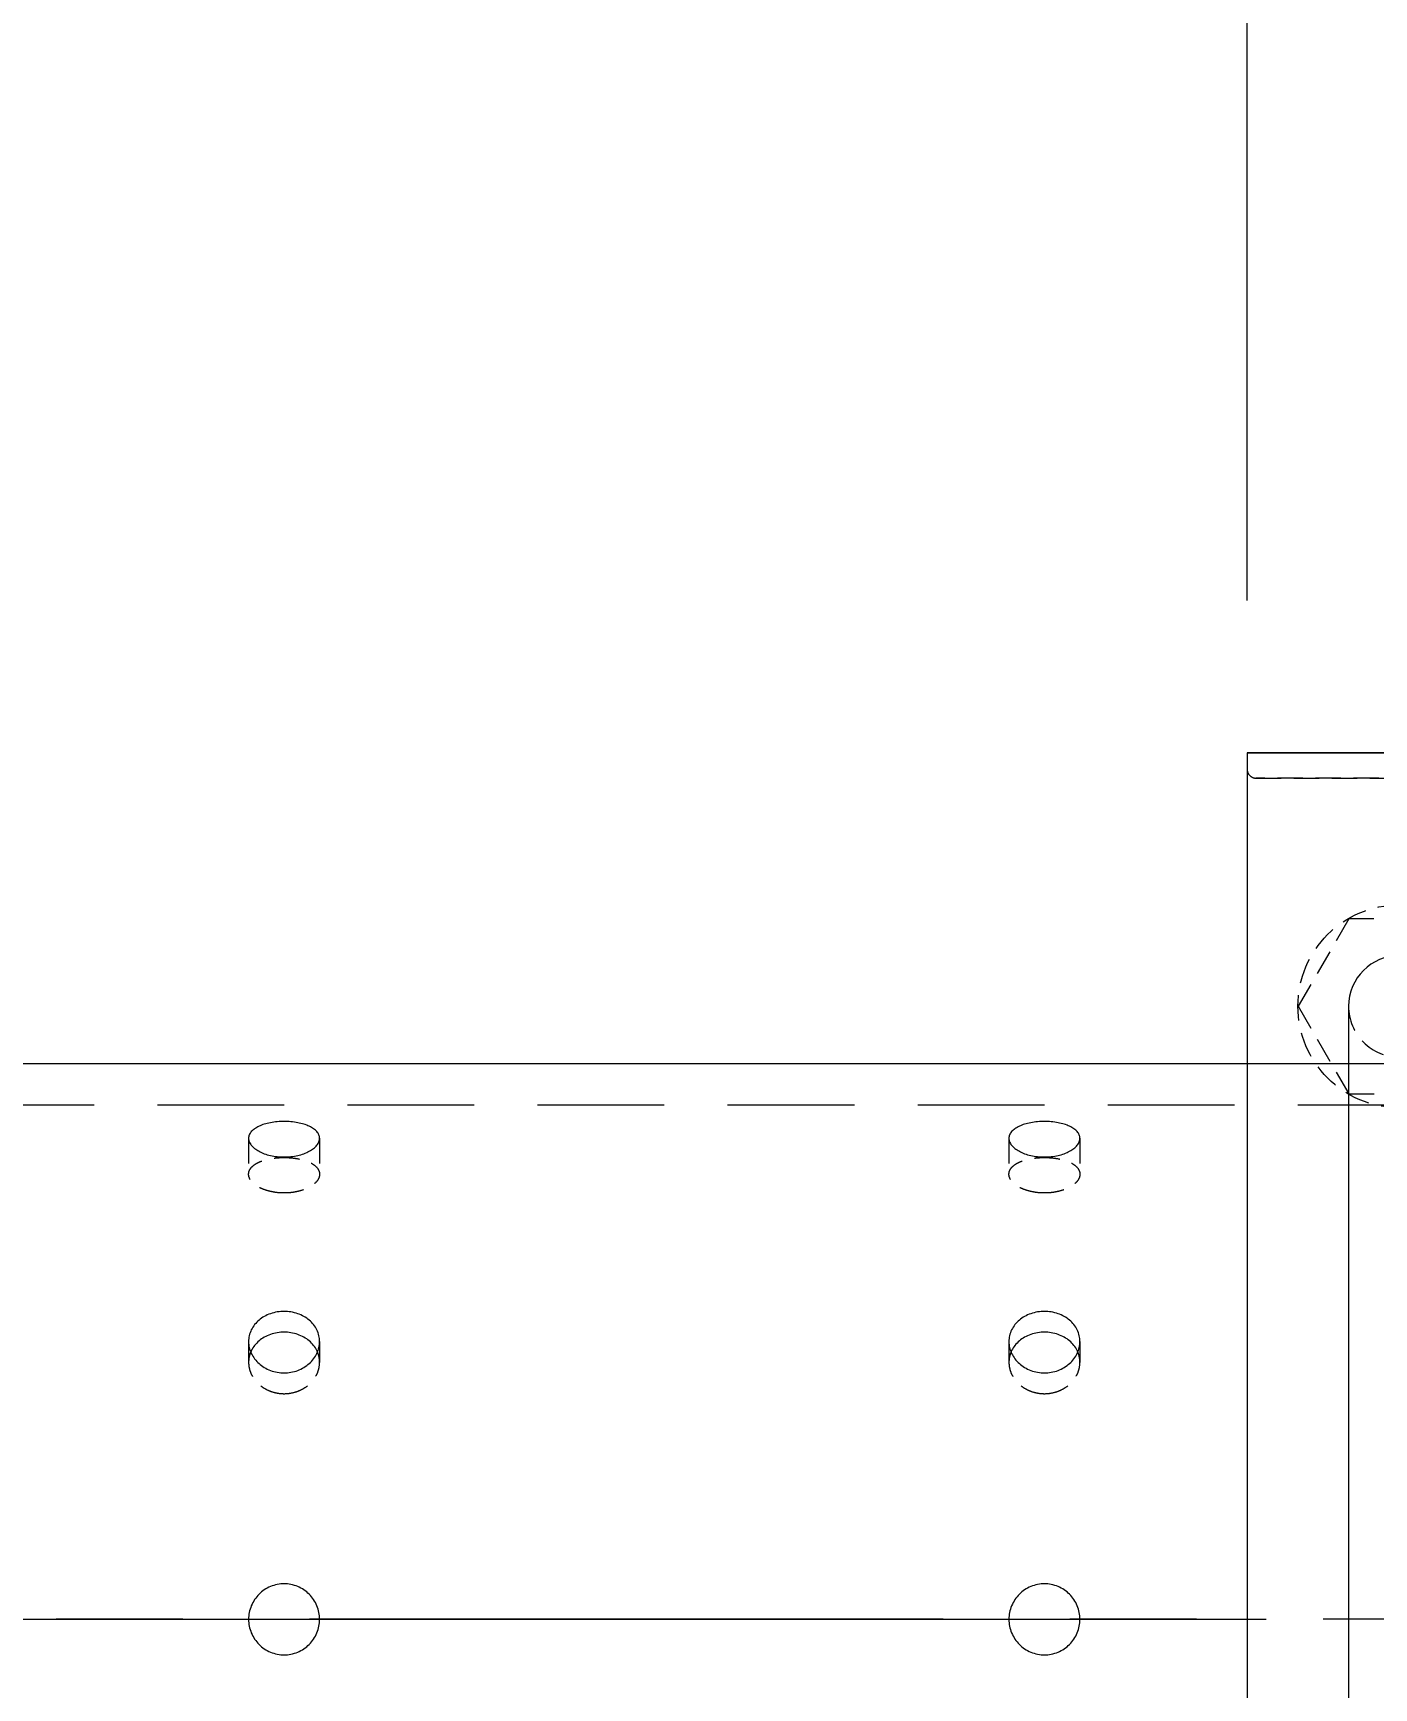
# Model space of a CAD drawing. Header units: millimetres. Extents: x -46397 to 283259, y -8690 to 23983.
# Drawn here: x 123142.1 to 123406.6, y 286.1 to 612.5 of the extents above; entities that cross this region are included whole.
import ezdxf

# ---------------------------------------------------------------- set-up
doc = ezdxf.new("R2010")
doc.units = ezdxf.units.MM
doc.linetypes.add('CENTER', pattern=[2, 1.25, -0.25, 0.25, -0.25])
doc.linetypes.add('HIDDENX2', pattern=[0.75, 0.5, -0.25])
doc.layers.get('Defpoints').update_dxf_attribs({"lineweight": 0})
doc.layers.add('DUONGTAM', color=1, linetype='CENTER', lineweight=0)
doc.layers.add('PHANTOM 2', color=8, linetype='Continuous', lineweight=0)
doc.layers.add('flashshoot', color=7, linetype='Continuous')
doc.styles.add('GHI CHÚ 1', font='isocp_IV25.ttf', dxfattribs={"width": 0.8})
doc.dimstyles.new('1-30SCALE', dxfattribs={"dimtxt": 75, "dimasz": 75, "dimexe": 37.5, "dimexo": 30, "dimgap": 30, "dimtad": 1, "dimtoh": 1, "dimdec": 0, "dimdsep": 46, "dimtxsty": 'GHI CHÚ 1', "dimcen": 0.09, "dimclrd": 256, "dimclre": 256, "dimclrt": 2, "dimadec": 0, "dimazin": 0, "dimtfac": 1, "dimtdec": 0, "dimtofl": 0, "dimtmove": 0, "dimatfit": 3, "dimfxl": 1, "dimlwd": 0, "dimlwe": 0, "dimarcsym": 0})

# ---------------------------------------------------------------- blocks, each defined once
blk = doc.blocks.new('A$C90275d84')
at = {"color": 2, "linetype": 'Continuous', "lineweight": 0, "ltscale": 10}
blk.add_line((-109.55, 1960), (-109.55, -3000), dxfattribs=at)
at = {"color": 1, "linetype": 'HIDDENX2', "lineweight": 0, "ltscale": 50}
blk.add_line((-101.37, 1960), (-101.37, -3000), dxfattribs=at)
at = {"color": 1, "linetype": 'HIDDENX2', "lineweight": 0, "ltscale": 10}
for p, q in [((-94.87, 1067), (-87.79, 1067)), ((-54.77, 1067), (-50.68, 1067)), ((-94.87, 1053), (-87.79, 1053)), ((-54.77, 1053), (-50.68, 1053)), ((-94.87, 917), (-87.79, 917)), ((-54.77, 917), (-50.68, 917)), ((-94.87, 903), (-87.79, 903)), ((-54.77, 903), (-50.68, 903))]:
    blk.add_line(p, q, dxfattribs=at)
at = {"color": 2, "linetype": 'Continuous', "lineweight": 0, "ltscale": 10}
for points, knots in [([(-91.18, 1060), (-91.18, 1059.56), (-91.2, 1059.11), (-91.3, 1058.2), (-91.38, 1057.75), (-91.57, 1056.89), (-91.69, 1056.48), (-91.98, 1055.71), (-92.13, 1055.36), (-92.47, 1054.74), (-92.66, 1054.45), (-93.06, 1053.93), (-93.28, 1053.71), (-93.73, 1053.35), (-93.96, 1053.22), (-94.42, 1053.04), (-94.65, 1053), (-95.09, 1053), (-95.32, 1053.04), (-95.76, 1053.22), (-95.98, 1053.35), (-96.39, 1053.71), (-96.59, 1053.93), (-96.94, 1054.45), (-97.11, 1054.74), (-97.39, 1055.36), (-97.53, 1055.71), (-97.76, 1056.48), (-97.86, 1056.89), (-98.02, 1057.75), (-98.08, 1058.2), (-98.16, 1059.11), (-98.18, 1059.56), (-98.18, 1060.44), (-98.16, 1060.89), (-98.08, 1061.8), (-98.02, 1062.25), (-97.86, 1063.11), (-97.76, 1063.52), (-97.53, 1064.29), (-97.39, 1064.64), (-97.11, 1065.26), (-96.94, 1065.55), (-96.59, 1066.07), (-96.39, 1066.29), (-95.98, 1066.65), (-95.76, 1066.78), (-95.32, 1066.96), (-95.09, 1067), (-94.65, 1067), (-94.42, 1066.96), (-93.96, 1066.78), (-93.73, 1066.65), (-93.28, 1066.29), (-93.06, 1066.07), (-92.66, 1065.55), (-92.47, 1065.26), (-92.13, 1064.64), (-91.98, 1064.29), (-91.69, 1063.52), (-91.57, 1063.11), (-91.38, 1062.25), (-91.3, 1061.8), (-91.2, 1060.89), (-91.18, 1060.44), (-91.18, 1060)], [0, 0, 0, 0, 1.318789, 1.318789, 2.637578, 2.637578, 3.956368, 3.956368, 5.275157, 5.275157, 6.593945, 6.593945, 7.912734, 7.912734, 9.231522, 9.231522, 10.550311, 10.550311, 11.869099, 11.869099, 13.187888, 13.187888, 14.506676, 14.506676, 15.825465, 15.825465, 17.144254, 17.144254, 18.463043, 18.463043, 19.781833, 19.781833, 21.100622, 21.100622, 22.419411, 22.419411, 23.7382, 23.7382, 25.05699, 25.05699, 26.375779, 26.375779, 27.694567, 27.694567, 29.013356, 29.013356, 30.332144, 30.332144, 31.650933, 31.650933, 32.969721, 32.969721, 34.28851, 34.28851, 35.607298, 35.607298, 36.926087, 36.926087, 38.244876, 38.244876, 39.563665, 39.563665, 40.882454, 40.882454, 42.201244, 42.201244, 42.201244, 42.201244]), ([(-48.6, 1060), (-48.6, 1059.56), (-48.64, 1059.11), (-48.8, 1058.2), (-48.92, 1057.75), (-49.24, 1056.89), (-49.44, 1056.48), (-49.9, 1055.71), (-50.16, 1055.36), (-50.71, 1054.74), (-51.02, 1054.45), (-51.7, 1053.93), (-52.06, 1053.71), (-52.82, 1053.35), (-53.21, 1053.22), (-54, 1053.04), (-54.39, 1053), (-55.16, 1053), (-55.55, 1053.04), (-56.33, 1053.22), (-56.71, 1053.35), (-57.45, 1053.71), (-57.8, 1053.93), (-58.45, 1054.45), (-58.74, 1054.74), (-59.27, 1055.36), (-59.51, 1055.71), (-59.94, 1056.48), (-60.13, 1056.89), (-60.43, 1057.75), (-60.54, 1058.2), (-60.69, 1059.11), (-60.73, 1059.56), (-60.73, 1060.44), (-60.69, 1060.89), (-60.54, 1061.8), (-60.43, 1062.25), (-60.13, 1063.11), (-59.94, 1063.52), (-59.51, 1064.29), (-59.27, 1064.64), (-58.74, 1065.26), (-58.45, 1065.55), (-57.8, 1066.07), (-57.45, 1066.29), (-56.71, 1066.65), (-56.33, 1066.78), (-55.55, 1066.96), (-55.16, 1067), (-54.39, 1067), (-54, 1066.96), (-53.21, 1066.78), (-52.82, 1066.65), (-52.06, 1066.29), (-51.7, 1066.07), (-51.02, 1065.55), (-50.71, 1065.26), (-50.16, 1064.64), (-49.9, 1064.29), (-49.44, 1063.52), (-49.24, 1063.11), (-48.92, 1062.25), (-48.8, 1061.8), (-48.64, 1060.89), (-48.6, 1060.44), (-48.6, 1060)], [0, 0, 0, 0, 1.318789, 1.318789, 2.637578, 2.637578, 3.956368, 3.956368, 5.275157, 5.275157, 6.593945, 6.593945, 7.912734, 7.912734, 9.231522, 9.231522, 10.550311, 10.550311, 11.869099, 11.869099, 13.187888, 13.187888, 14.506676, 14.506676, 15.825465, 15.825465, 17.144254, 17.144254, 18.463043, 18.463043, 19.781833, 19.781833, 21.100622, 21.100622, 22.419411, 22.419411, 23.7382, 23.7382, 25.05699, 25.05699, 26.375779, 26.375779, 27.694567, 27.694567, 29.013356, 29.013356, 30.332144, 30.332144, 31.650933, 31.650933, 32.969721, 32.969721, 34.28851, 34.28851, 35.607298, 35.607298, 36.926087, 36.926087, 38.244876, 38.244876, 39.563665, 39.563665, 40.882454, 40.882454, 42.201244, 42.201244, 42.201244, 42.201244]), ([(-52.72, 1066.59), (-52.81, 1066.55), (-52.9, 1066.51), (-53.36, 1066.29), (-53.71, 1066.07), (-54.35, 1065.55), (-54.65, 1065.26), (-55.17, 1064.64), (-55.42, 1064.29), (-55.85, 1063.52), (-56.03, 1063.11), (-56.33, 1062.25), (-56.44, 1061.8), (-56.59, 1060.89), (-56.63, 1060.44), (-56.63, 1059.56), (-56.59, 1059.11), (-56.44, 1058.2), (-56.33, 1057.75), (-56.03, 1056.89), (-55.85, 1056.48), (-55.42, 1055.71), (-55.17, 1055.36), (-54.65, 1054.74), (-54.35, 1054.45), (-53.71, 1053.93), (-53.36, 1053.71), (-52.9, 1053.49), (-52.81, 1053.45), (-52.72, 1053.41)], [12.868165, 12.868165, 12.868165, 12.868165, 13.188536, 13.188536, 14.507389, 14.507389, 15.826243, 15.826243, 17.145097, 17.145097, 18.463951, 18.463951, 19.782805, 19.782805, 21.10166, 21.10166, 22.420514, 22.420514, 23.739368, 23.739368, 25.058222, 25.058222, 26.377077, 26.377077, 27.69593, 27.69593, 29.014783, 29.014783, 29.335155, 29.335155, 29.335155, 29.335155]), ([(-7, 1060), (-7, 1060.44), (-6.96, 1060.89), (-6.78, 1061.8), (-6.65, 1062.25), (-6.29, 1063.11), (-6.07, 1063.52), (-5.55, 1064.29), (-5.26, 1064.64), (-4.64, 1065.26), (-4.29, 1065.55), (-3.52, 1066.07), (-3.11, 1066.29), (-2.25, 1066.65), (-1.8, 1066.78), (-0.89, 1066.96), (-0.44, 1067), (0.44, 1067), (0.89, 1066.96), (1.8, 1066.78), (2.25, 1066.65), (3.11, 1066.29), (3.52, 1066.07), (4.29, 1065.55), (4.64, 1065.26), (5.26, 1064.64), (5.55, 1064.29), (6.07, 1063.52), (6.29, 1063.11), (6.65, 1062.25), (6.78, 1061.8), (6.96, 1060.89), (7, 1060.44), (7, 1059.56), (6.96, 1059.11), (6.78, 1058.2), (6.65, 1057.75), (6.29, 1056.89), (6.07, 1056.48), (5.55, 1055.71), (5.26, 1055.36), (4.64, 1054.74), (4.29, 1054.45), (3.52, 1053.93), (3.11, 1053.71), (2.25, 1053.35), (1.8, 1053.22), (0.89, 1053.04), (0.44, 1053), (-0.44, 1053), (-0.89, 1053.04), (-1.8, 1053.22), (-2.25, 1053.35), (-3.11, 1053.71), (-3.52, 1053.93), (-4.29, 1054.45), (-4.64, 1054.74), (-5.26, 1055.36), (-5.55, 1055.71), (-6.07, 1056.48), (-6.29, 1056.89), (-6.65, 1057.75), (-6.78, 1058.2), (-6.96, 1059.11), (-7, 1059.56), (-7, 1060)], [0, 0, 0, 0, 1.318789, 1.318789, 2.637578, 2.637578, 3.956368, 3.956368, 5.275157, 5.275157, 6.593945, 6.593945, 7.912734, 7.912734, 9.231522, 9.231522, 10.550311, 10.550311, 11.869099, 11.869099, 13.187888, 13.187888, 14.506676, 14.506676, 15.825465, 15.825465, 17.144254, 17.144254, 18.463043, 18.463043, 19.781833, 19.781833, 21.100622, 21.100622, 22.419411, 22.419411, 23.7382, 23.7382, 25.05699, 25.05699, 26.375779, 26.375779, 27.694567, 27.694567, 29.013356, 29.013356, 30.332144, 30.332144, 31.650933, 31.650933, 32.969721, 32.969721, 34.28851, 34.28851, 35.607298, 35.607298, 36.926087, 36.926087, 38.244876, 38.244876, 39.563665, 39.563665, 40.882454, 40.882454, 42.201244, 42.201244, 42.201244, 42.201244]), ([(-91.18, 910), (-91.18, 909.56), (-91.2, 909.11), (-91.3, 908.2), (-91.38, 907.75), (-91.57, 906.89), (-91.69, 906.48), (-91.98, 905.71), (-92.13, 905.36), (-92.47, 904.74), (-92.66, 904.45), (-93.06, 903.93), (-93.28, 903.71), (-93.73, 903.35), (-93.96, 903.22), (-94.42, 903.04), (-94.65, 903), (-95.09, 903), (-95.32, 903.04), (-95.76, 903.22), (-95.98, 903.35), (-96.39, 903.71), (-96.59, 903.93), (-96.94, 904.45), (-97.11, 904.74), (-97.39, 905.36), (-97.53, 905.71), (-97.76, 906.48), (-97.86, 906.89), (-98.02, 907.75), (-98.08, 908.2), (-98.16, 909.11), (-98.18, 909.56), (-98.18, 910.44), (-98.16, 910.89), (-98.08, 911.8), (-98.02, 912.25), (-97.86, 913.11), (-97.76, 913.52), (-97.53, 914.29), (-97.39, 914.64), (-97.11, 915.26), (-96.94, 915.55), (-96.59, 916.07), (-96.39, 916.29), (-95.98, 916.65), (-95.76, 916.78), (-95.32, 916.96), (-95.09, 917), (-94.65, 917), (-94.42, 916.96), (-93.96, 916.78), (-93.73, 916.65), (-93.28, 916.29), (-93.06, 916.07), (-92.66, 915.55), (-92.47, 915.26), (-92.13, 914.64), (-91.98, 914.29), (-91.69, 913.52), (-91.57, 913.11), (-91.38, 912.25), (-91.3, 911.8), (-91.2, 910.89), (-91.18, 910.44), (-91.18, 910)], [0, 0, 0, 0, 1.318789, 1.318789, 2.637578, 2.637578, 3.956368, 3.956368, 5.275157, 5.275157, 6.593945, 6.593945, 7.912734, 7.912734, 9.231522, 9.231522, 10.550311, 10.550311, 11.869099, 11.869099, 13.187888, 13.187888, 14.506676, 14.506676, 15.825465, 15.825465, 17.144254, 17.144254, 18.463043, 18.463043, 19.781833, 19.781833, 21.100622, 21.100622, 22.419411, 22.419411, 23.7382, 23.7382, 25.05699, 25.05699, 26.375779, 26.375779, 27.694567, 27.694567, 29.013356, 29.013356, 30.332144, 30.332144, 31.650933, 31.650933, 32.969721, 32.969721, 34.28851, 34.28851, 35.607298, 35.607298, 36.926087, 36.926087, 38.244876, 38.244876, 39.563665, 39.563665, 40.882454, 40.882454, 42.201244, 42.201244, 42.201244, 42.201244]), ([(-48.6, 910), (-48.6, 909.56), (-48.64, 909.11), (-48.8, 908.2), (-48.92, 907.75), (-49.24, 906.89), (-49.44, 906.48), (-49.9, 905.71), (-50.16, 905.36), (-50.71, 904.74), (-51.02, 904.45), (-51.7, 903.93), (-52.06, 903.71), (-52.82, 903.35), (-53.21, 903.22), (-54, 903.04), (-54.39, 903), (-55.16, 903), (-55.55, 903.04), (-56.33, 903.22), (-56.71, 903.35), (-57.45, 903.71), (-57.8, 903.93), (-58.45, 904.45), (-58.74, 904.74), (-59.27, 905.36), (-59.51, 905.71), (-59.94, 906.48), (-60.13, 906.89), (-60.43, 907.75), (-60.54, 908.2), (-60.69, 909.11), (-60.73, 909.56), (-60.73, 910.44), (-60.69, 910.89), (-60.54, 911.8), (-60.43, 912.25), (-60.13, 913.11), (-59.94, 913.52), (-59.51, 914.29), (-59.27, 914.64), (-58.74, 915.26), (-58.45, 915.55), (-57.8, 916.07), (-57.45, 916.29), (-56.71, 916.65), (-56.33, 916.78), (-55.55, 916.96), (-55.16, 917), (-54.39, 917), (-54, 916.96), (-53.21, 916.78), (-52.82, 916.65), (-52.06, 916.29), (-51.7, 916.07), (-51.02, 915.55), (-50.71, 915.26), (-50.16, 914.64), (-49.9, 914.29), (-49.44, 913.52), (-49.24, 913.11), (-48.92, 912.25), (-48.8, 911.8), (-48.64, 910.89), (-48.6, 910.44), (-48.6, 910)], [0, 0, 0, 0, 1.318789, 1.318789, 2.637578, 2.637578, 3.956368, 3.956368, 5.275157, 5.275157, 6.593945, 6.593945, 7.912734, 7.912734, 9.231522, 9.231522, 10.550311, 10.550311, 11.869099, 11.869099, 13.187888, 13.187888, 14.506676, 14.506676, 15.825465, 15.825465, 17.144254, 17.144254, 18.463043, 18.463043, 19.781833, 19.781833, 21.100622, 21.100622, 22.419411, 22.419411, 23.7382, 23.7382, 25.05699, 25.05699, 26.375779, 26.375779, 27.694567, 27.694567, 29.013356, 29.013356, 30.332144, 30.332144, 31.650933, 31.650933, 32.969721, 32.969721, 34.28851, 34.28851, 35.607298, 35.607298, 36.926087, 36.926087, 38.244876, 38.244876, 39.563665, 39.563665, 40.882454, 40.882454, 42.201244, 42.201244, 42.201244, 42.201244]), ([(-52.72, 916.59), (-52.81, 916.55), (-52.9, 916.51), (-53.36, 916.29), (-53.71, 916.07), (-54.35, 915.55), (-54.65, 915.26), (-55.17, 914.64), (-55.42, 914.29), (-55.85, 913.52), (-56.03, 913.11), (-56.33, 912.25), (-56.44, 911.8), (-56.59, 910.89), (-56.63, 910.44), (-56.63, 909.56), (-56.59, 909.11), (-56.44, 908.2), (-56.33, 907.75), (-56.03, 906.89), (-55.85, 906.48), (-55.42, 905.71), (-55.17, 905.36), (-54.65, 904.74), (-54.35, 904.45), (-53.71, 903.93), (-53.36, 903.71), (-52.9, 903.49), (-52.81, 903.45), (-52.72, 903.41)], [12.868165, 12.868165, 12.868165, 12.868165, 13.188536, 13.188536, 14.507389, 14.507389, 15.826243, 15.826243, 17.145097, 17.145097, 18.463951, 18.463951, 19.782805, 19.782805, 21.10166, 21.10166, 22.420514, 22.420514, 23.739368, 23.739368, 25.058222, 25.058222, 26.377077, 26.377077, 27.69593, 27.69593, 29.014783, 29.014783, 29.335155, 29.335155, 29.335155, 29.335155]), ([(-7, 910), (-7, 910.44), (-6.96, 910.89), (-6.78, 911.8), (-6.65, 912.25), (-6.29, 913.11), (-6.07, 913.52), (-5.55, 914.29), (-5.26, 914.64), (-4.64, 915.26), (-4.29, 915.55), (-3.52, 916.07), (-3.11, 916.29), (-2.25, 916.65), (-1.8, 916.78), (-0.89, 916.96), (-0.44, 917), (0.44, 917), (0.89, 916.96), (1.8, 916.78), (2.25, 916.65), (3.11, 916.29), (3.52, 916.07), (4.29, 915.55), (4.64, 915.26), (5.26, 914.64), (5.55, 914.29), (6.07, 913.52), (6.29, 913.11), (6.65, 912.25), (6.78, 911.8), (6.96, 910.89), (7, 910.44), (7, 909.56), (6.96, 909.11), (6.78, 908.2), (6.65, 907.75), (6.29, 906.89), (6.07, 906.48), (5.55, 905.71), (5.26, 905.36), (4.64, 904.74), (4.29, 904.45), (3.52, 903.93), (3.11, 903.71), (2.25, 903.35), (1.8, 903.22), (0.89, 903.04), (0.44, 903), (-0.44, 903), (-0.89, 903.04), (-1.8, 903.22), (-2.25, 903.35), (-3.11, 903.71), (-3.52, 903.93), (-4.29, 904.45), (-4.64, 904.74), (-5.26, 905.36), (-5.55, 905.71), (-6.07, 906.48), (-6.29, 906.89), (-6.65, 907.75), (-6.78, 908.2), (-6.96, 909.11), (-7, 909.56), (-7, 910)], [0, 0, 0, 0, 1.318789, 1.318789, 2.637578, 2.637578, 3.956368, 3.956368, 5.275157, 5.275157, 6.593945, 6.593945, 7.912734, 7.912734, 9.231522, 9.231522, 10.550311, 10.550311, 11.869099, 11.869099, 13.187888, 13.187888, 14.506676, 14.506676, 15.825465, 15.825465, 17.144254, 17.144254, 18.463043, 18.463043, 19.781833, 19.781833, 21.100622, 21.100622, 22.419411, 22.419411, 23.7382, 23.7382, 25.05699, 25.05699, 26.375779, 26.375779, 27.694567, 27.694567, 29.013356, 29.013356, 30.332144, 30.332144, 31.650933, 31.650933, 32.969721, 32.969721, 34.28851, 34.28851, 35.607298, 35.607298, 36.926087, 36.926087, 38.244876, 38.244876, 39.563665, 39.563665, 40.882454, 40.882454, 42.201244, 42.201244, 42.201244, 42.201244])]:
    blk.add_open_spline(points, degree=3, knots=knots, dxfattribs=at)
at = {"color": 1, "linetype": 'HIDDENX2', "lineweight": 0, "ltscale": 10}
for points, knots in [([(-84.08, 1060), (-84.08, 1060.44), (-84.1, 1060.89), (-84.2, 1061.8), (-84.28, 1062.25), (-84.48, 1063.11), (-84.6, 1063.52), (-84.88, 1064.29), (-85.04, 1064.64), (-85.38, 1065.26), (-85.57, 1065.55), (-85.97, 1066.07), (-86.19, 1066.29), (-86.64, 1066.65), (-86.88, 1066.78), (-87.34, 1066.96), (-87.57, 1067), (-88.01, 1067), (-88.23, 1066.96), (-88.68, 1066.78), (-88.89, 1066.65), (-89.3, 1066.29), (-89.5, 1066.07), (-89.86, 1065.55), (-90.02, 1065.26), (-90.3, 1064.64), (-90.43, 1064.29), (-90.66, 1063.52), (-90.76, 1063.11), (-90.92, 1062.25), (-90.98, 1061.8), (-91.06, 1060.89), (-91.08, 1060.44), (-91.08, 1059.56), (-91.06, 1059.11), (-90.98, 1058.2), (-90.92, 1057.75), (-90.76, 1056.89), (-90.66, 1056.48), (-90.43, 1055.71), (-90.3, 1055.36), (-90.02, 1054.74), (-89.86, 1054.45), (-89.5, 1053.93), (-89.3, 1053.71), (-88.89, 1053.35), (-88.68, 1053.22), (-88.23, 1053.04), (-88.01, 1053), (-87.57, 1053), (-87.34, 1053.04), (-86.88, 1053.22), (-86.64, 1053.35), (-86.19, 1053.71), (-85.97, 1053.93), (-85.57, 1054.45), (-85.38, 1054.74), (-85.04, 1055.36), (-84.88, 1055.71), (-84.6, 1056.48), (-84.48, 1056.89), (-84.28, 1057.75), (-84.2, 1058.2), (-84.1, 1059.11), (-84.08, 1059.56), (-84.08, 1060)], [0, 0, 0, 0, 1.318854, 1.318854, 2.637708, 2.637708, 3.956563, 3.956563, 5.275417, 5.275417, 6.59427, 6.59427, 7.913123, 7.913123, 9.231977, 9.231977, 10.55083, 10.55083, 11.869683, 11.869683, 13.188536, 13.188536, 14.507389, 14.507389, 15.826243, 15.826243, 17.145097, 17.145097, 18.463951, 18.463951, 19.782805, 19.782805, 21.10166, 21.10166, 22.420514, 22.420514, 23.739368, 23.739368, 25.058222, 25.058222, 26.377077, 26.377077, 27.69593, 27.69593, 29.014783, 29.014783, 30.333636, 30.333636, 31.652489, 31.652489, 32.971343, 32.971343, 34.290196, 34.290196, 35.609049, 35.609049, 36.927902, 36.927902, 38.246757, 38.246757, 39.565611, 39.565611, 40.884465, 40.884465, 42.203319, 42.203319, 42.203319, 42.203319]), ([(-44.5, 1060), (-44.5, 1060.44), (-44.54, 1060.89), (-44.7, 1061.8), (-44.82, 1062.25), (-45.14, 1063.11), (-45.34, 1063.52), (-45.8, 1064.29), (-46.06, 1064.64), (-46.61, 1065.26), (-46.93, 1065.55), (-47.6, 1066.07), (-47.97, 1066.29), (-48.73, 1066.65), (-49.12, 1066.78), (-49.91, 1066.96), (-50.3, 1067), (-51.07, 1067), (-51.46, 1066.96), (-52.14, 1066.8), (-52.43, 1066.71), (-52.72, 1066.59)], [0, 0, 0, 0, 1.318854, 1.318854, 2.637708, 2.637708, 3.956563, 3.956563, 5.275417, 5.275417, 6.59427, 6.59427, 7.913123, 7.913123, 9.231977, 9.231977, 10.55083, 10.55083, 11.869683, 11.869683, 12.868165, 12.868165, 12.868165, 12.868165]), ([(-52.72, 1053.41), (-52.43, 1053.29), (-52.14, 1053.2), (-51.46, 1053.04), (-51.07, 1053), (-50.3, 1053), (-49.91, 1053.04), (-49.12, 1053.22), (-48.73, 1053.35), (-47.97, 1053.71), (-47.6, 1053.93), (-46.93, 1054.45), (-46.61, 1054.74), (-46.06, 1055.36), (-45.8, 1055.71), (-45.34, 1056.48), (-45.14, 1056.89), (-44.82, 1057.75), (-44.7, 1058.2), (-44.54, 1059.11), (-44.5, 1059.56), (-44.5, 1060)], [29.335155, 29.335155, 29.335155, 29.335155, 30.333636, 30.333636, 31.652489, 31.652489, 32.971343, 32.971343, 34.290196, 34.290196, 35.609049, 35.609049, 36.927902, 36.927902, 38.246757, 38.246757, 39.565611, 39.565611, 40.884465, 40.884465, 42.203319, 42.203319, 42.203319, 42.203319]), ([(-84.08, 910), (-84.08, 910.44), (-84.1, 910.89), (-84.2, 911.8), (-84.28, 912.25), (-84.48, 913.11), (-84.6, 913.52), (-84.88, 914.29), (-85.04, 914.64), (-85.38, 915.26), (-85.57, 915.55), (-85.97, 916.07), (-86.19, 916.29), (-86.64, 916.65), (-86.88, 916.78), (-87.34, 916.96), (-87.57, 917), (-88.01, 917), (-88.23, 916.96), (-88.68, 916.78), (-88.89, 916.65), (-89.3, 916.29), (-89.5, 916.07), (-89.86, 915.55), (-90.02, 915.26), (-90.3, 914.64), (-90.43, 914.29), (-90.66, 913.52), (-90.76, 913.11), (-90.92, 912.25), (-90.98, 911.8), (-91.06, 910.89), (-91.08, 910.44), (-91.08, 909.56), (-91.06, 909.11), (-90.98, 908.2), (-90.92, 907.75), (-90.76, 906.89), (-90.66, 906.48), (-90.43, 905.71), (-90.3, 905.36), (-90.02, 904.74), (-89.86, 904.45), (-89.5, 903.93), (-89.3, 903.71), (-88.89, 903.35), (-88.68, 903.22), (-88.23, 903.04), (-88.01, 903), (-87.57, 903), (-87.34, 903.04), (-86.88, 903.22), (-86.64, 903.35), (-86.19, 903.71), (-85.97, 903.93), (-85.57, 904.45), (-85.38, 904.74), (-85.04, 905.36), (-84.88, 905.71), (-84.6, 906.48), (-84.48, 906.89), (-84.28, 907.75), (-84.2, 908.2), (-84.1, 909.11), (-84.08, 909.56), (-84.08, 910)], [0, 0, 0, 0, 1.318854, 1.318854, 2.637708, 2.637708, 3.956563, 3.956563, 5.275417, 5.275417, 6.59427, 6.59427, 7.913123, 7.913123, 9.231977, 9.231977, 10.55083, 10.55083, 11.869683, 11.869683, 13.188536, 13.188536, 14.507389, 14.507389, 15.826243, 15.826243, 17.145097, 17.145097, 18.463951, 18.463951, 19.782805, 19.782805, 21.10166, 21.10166, 22.420514, 22.420514, 23.739368, 23.739368, 25.058222, 25.058222, 26.377077, 26.377077, 27.69593, 27.69593, 29.014783, 29.014783, 30.333636, 30.333636, 31.652489, 31.652489, 32.971343, 32.971343, 34.290196, 34.290196, 35.609049, 35.609049, 36.927902, 36.927902, 38.246757, 38.246757, 39.565611, 39.565611, 40.884465, 40.884465, 42.203319, 42.203319, 42.203319, 42.203319]), ([(-44.5, 910), (-44.5, 910.44), (-44.54, 910.89), (-44.7, 911.8), (-44.82, 912.25), (-45.14, 913.11), (-45.34, 913.52), (-45.8, 914.29), (-46.06, 914.64), (-46.61, 915.26), (-46.93, 915.55), (-47.6, 916.07), (-47.97, 916.29), (-48.73, 916.65), (-49.12, 916.78), (-49.91, 916.96), (-50.3, 917), (-51.07, 917), (-51.46, 916.96), (-52.14, 916.8), (-52.43, 916.71), (-52.72, 916.59)], [0, 0, 0, 0, 1.318854, 1.318854, 2.637708, 2.637708, 3.956563, 3.956563, 5.275417, 5.275417, 6.59427, 6.59427, 7.913123, 7.913123, 9.231977, 9.231977, 10.55083, 10.55083, 11.869683, 11.869683, 12.868165, 12.868165, 12.868165, 12.868165]), ([(-52.72, 903.41), (-52.43, 903.29), (-52.14, 903.2), (-51.46, 903.04), (-51.07, 903), (-50.3, 903), (-49.91, 903.04), (-49.12, 903.22), (-48.73, 903.35), (-47.97, 903.71), (-47.6, 903.93), (-46.93, 904.45), (-46.61, 904.74), (-46.06, 905.36), (-45.8, 905.71), (-45.34, 906.48), (-45.14, 906.89), (-44.82, 907.75), (-44.7, 908.2), (-44.54, 909.11), (-44.5, 909.56), (-44.5, 910)], [29.335155, 29.335155, 29.335155, 29.335155, 30.333636, 30.333636, 31.652489, 31.652489, 32.971343, 32.971343, 34.290196, 34.290196, 35.609049, 35.609049, 36.927902, 36.927902, 38.246757, 38.246757, 39.565611, 39.565611, 40.884465, 40.884465, 42.203319, 42.203319, 42.203319, 42.203319])]:
    blk.add_open_spline(points, degree=3, knots=knots, dxfattribs=at)
at = {"layer": 'DUONGTAM', "ltscale": 100}
blk.add_line((0, 2440), (0, -3000), dxfattribs=at)
blk = doc.blocks.new('A$Cc882877d')
at = {"color": 6, "linetype": 'Continuous', "lineweight": 0, "ltscale": 10}
for p, q in [((-170.9, 1160), (-170.9, 1100)), ((-170.9, 1100), (-170.9, 1160)), ((-120.9, 1120), (120.9, 1120)), ((-170.9, 1100), (354.63, 1100)), ((-170.9, 1100), (-170.9, 1100))]:
    blk.add_line(p, q, dxfattribs=at)
at = {"color": 4, "linetype": 'HIDDENX2', "lineweight": 0, "ltscale": 10}
for p, q in [((-165.9, 1101.7), (-165.9, 1148.5)), ((-165.9, 1148.5), (-165.9, 1101.7)), ((-138.16, 1139.96), (-138.16, 1120.04)), ((-103.64, 1120.04), (-103.64, 1139.96)), ((-138.16, 1120.04), (-120.9, 1110.07)), ((-120.9, 1110.07), (-103.64, 1120.04))]:
    blk.add_line(p, q, dxfattribs=at)
blk.add_circle((-120.9, 1130), 20, dxfattribs=at)
at = {"color": 6, "linetype": 'Continuous', "lineweight": 0, "ltscale": 10}
blk.add_arc((-120.9, 1130), 10, 90, 270, dxfattribs=at)
at = {"color": 4, "linetype": 'HIDDENX2', "lineweight": 0, "ltscale": 10}
for centre, radius in [((-120.9, 1130), 10), ((-167.6, 1101.7), 1.7), ((-167.6, 1101.7), 1.7)]:
    blk.add_arc(centre, radius, 270, 0, dxfattribs=at)
blk = doc.blocks.new('A$Cda035db7')
at = {"layer": 'DUONGTAM', "ltscale": 200}
blk.add_line((0, -3546.23), (0, 3546.23), dxfattribs=at)
blk = doc.blocks.new('*D617')
at = {"layer": 'Defpoints', "color": 0, "transparency": 16777216}
for p in [(123381.61, 1493.36), (121631.61, 470.55, -1.5), (123381.61, 470.55, -1.5)]:
    blk.add_point(p, dxfattribs=at)
at = {"layer": 'PHANTOM 2', "linetype": 'Continuous', "lineweight": 0, "transparency": 16777216}
for p, q in [((121631.61, 500.55), (121631.61, 1523.36)), ((123381.61, 500.55), (123381.61, 1523.36)), ((121721.61, 1493.36), (123291.61, 1493.36))]:
    blk.add_line(p, q, dxfattribs=at)
at = {"layer": 'PHANTOM 2', "transparency": 16777216}
for points in [[(121721.61, 1508.36), (121721.61, 1478.36), (121631.61, 1493.36)], [(123291.61, 1508.36), (123291.61, 1478.36), (123381.61, 1493.36)]]:
    blk.add_solid(points, dxfattribs=at)
at = {"layer": 'PHANTOM 2', "color": 2, "transparency": 16777216, "insert": (122506.61, 1570.86), "char_height": 95, "attachment_point": 5, "style": 'GHI CHÚ 1'}
blk.add_mtext('1750', dxfattribs=at)

msp = doc.modelspace()

# ---------------------------------------------------------------- block references
at = {"layer": 'flashshoot', "rotation": 270}
for name in ['A$Cda035db7', 'A$C90275d84', 'A$Cc882877d']:
    msp.add_blockref(name, (122281.61, 299.65, -1.5), dxfattribs=at)

# ---------------------------------------------------------------- dimensions: what is measured, and where the dimension line sits
at = {"layer": 'PHANTOM 2'}
dim = msp.add_linear_dim(base=(123381.61, 1493.36), p1=(121631.61, 470.55, -1.5), p2=(123381.61, 470.55, -1.5), dimstyle='1-30SCALE', override={"dimtxt": 95, "dimasz": 90, "dimexe": 30, "dimtmove": 1}, dxfattribs=at)
dim.commit()
dim.dimension.update_dxf_attribs({"geometry": '*D617', "text_midpoint": (122506.61, 1570.86)})

doc.saveas('drawing.dxf')
